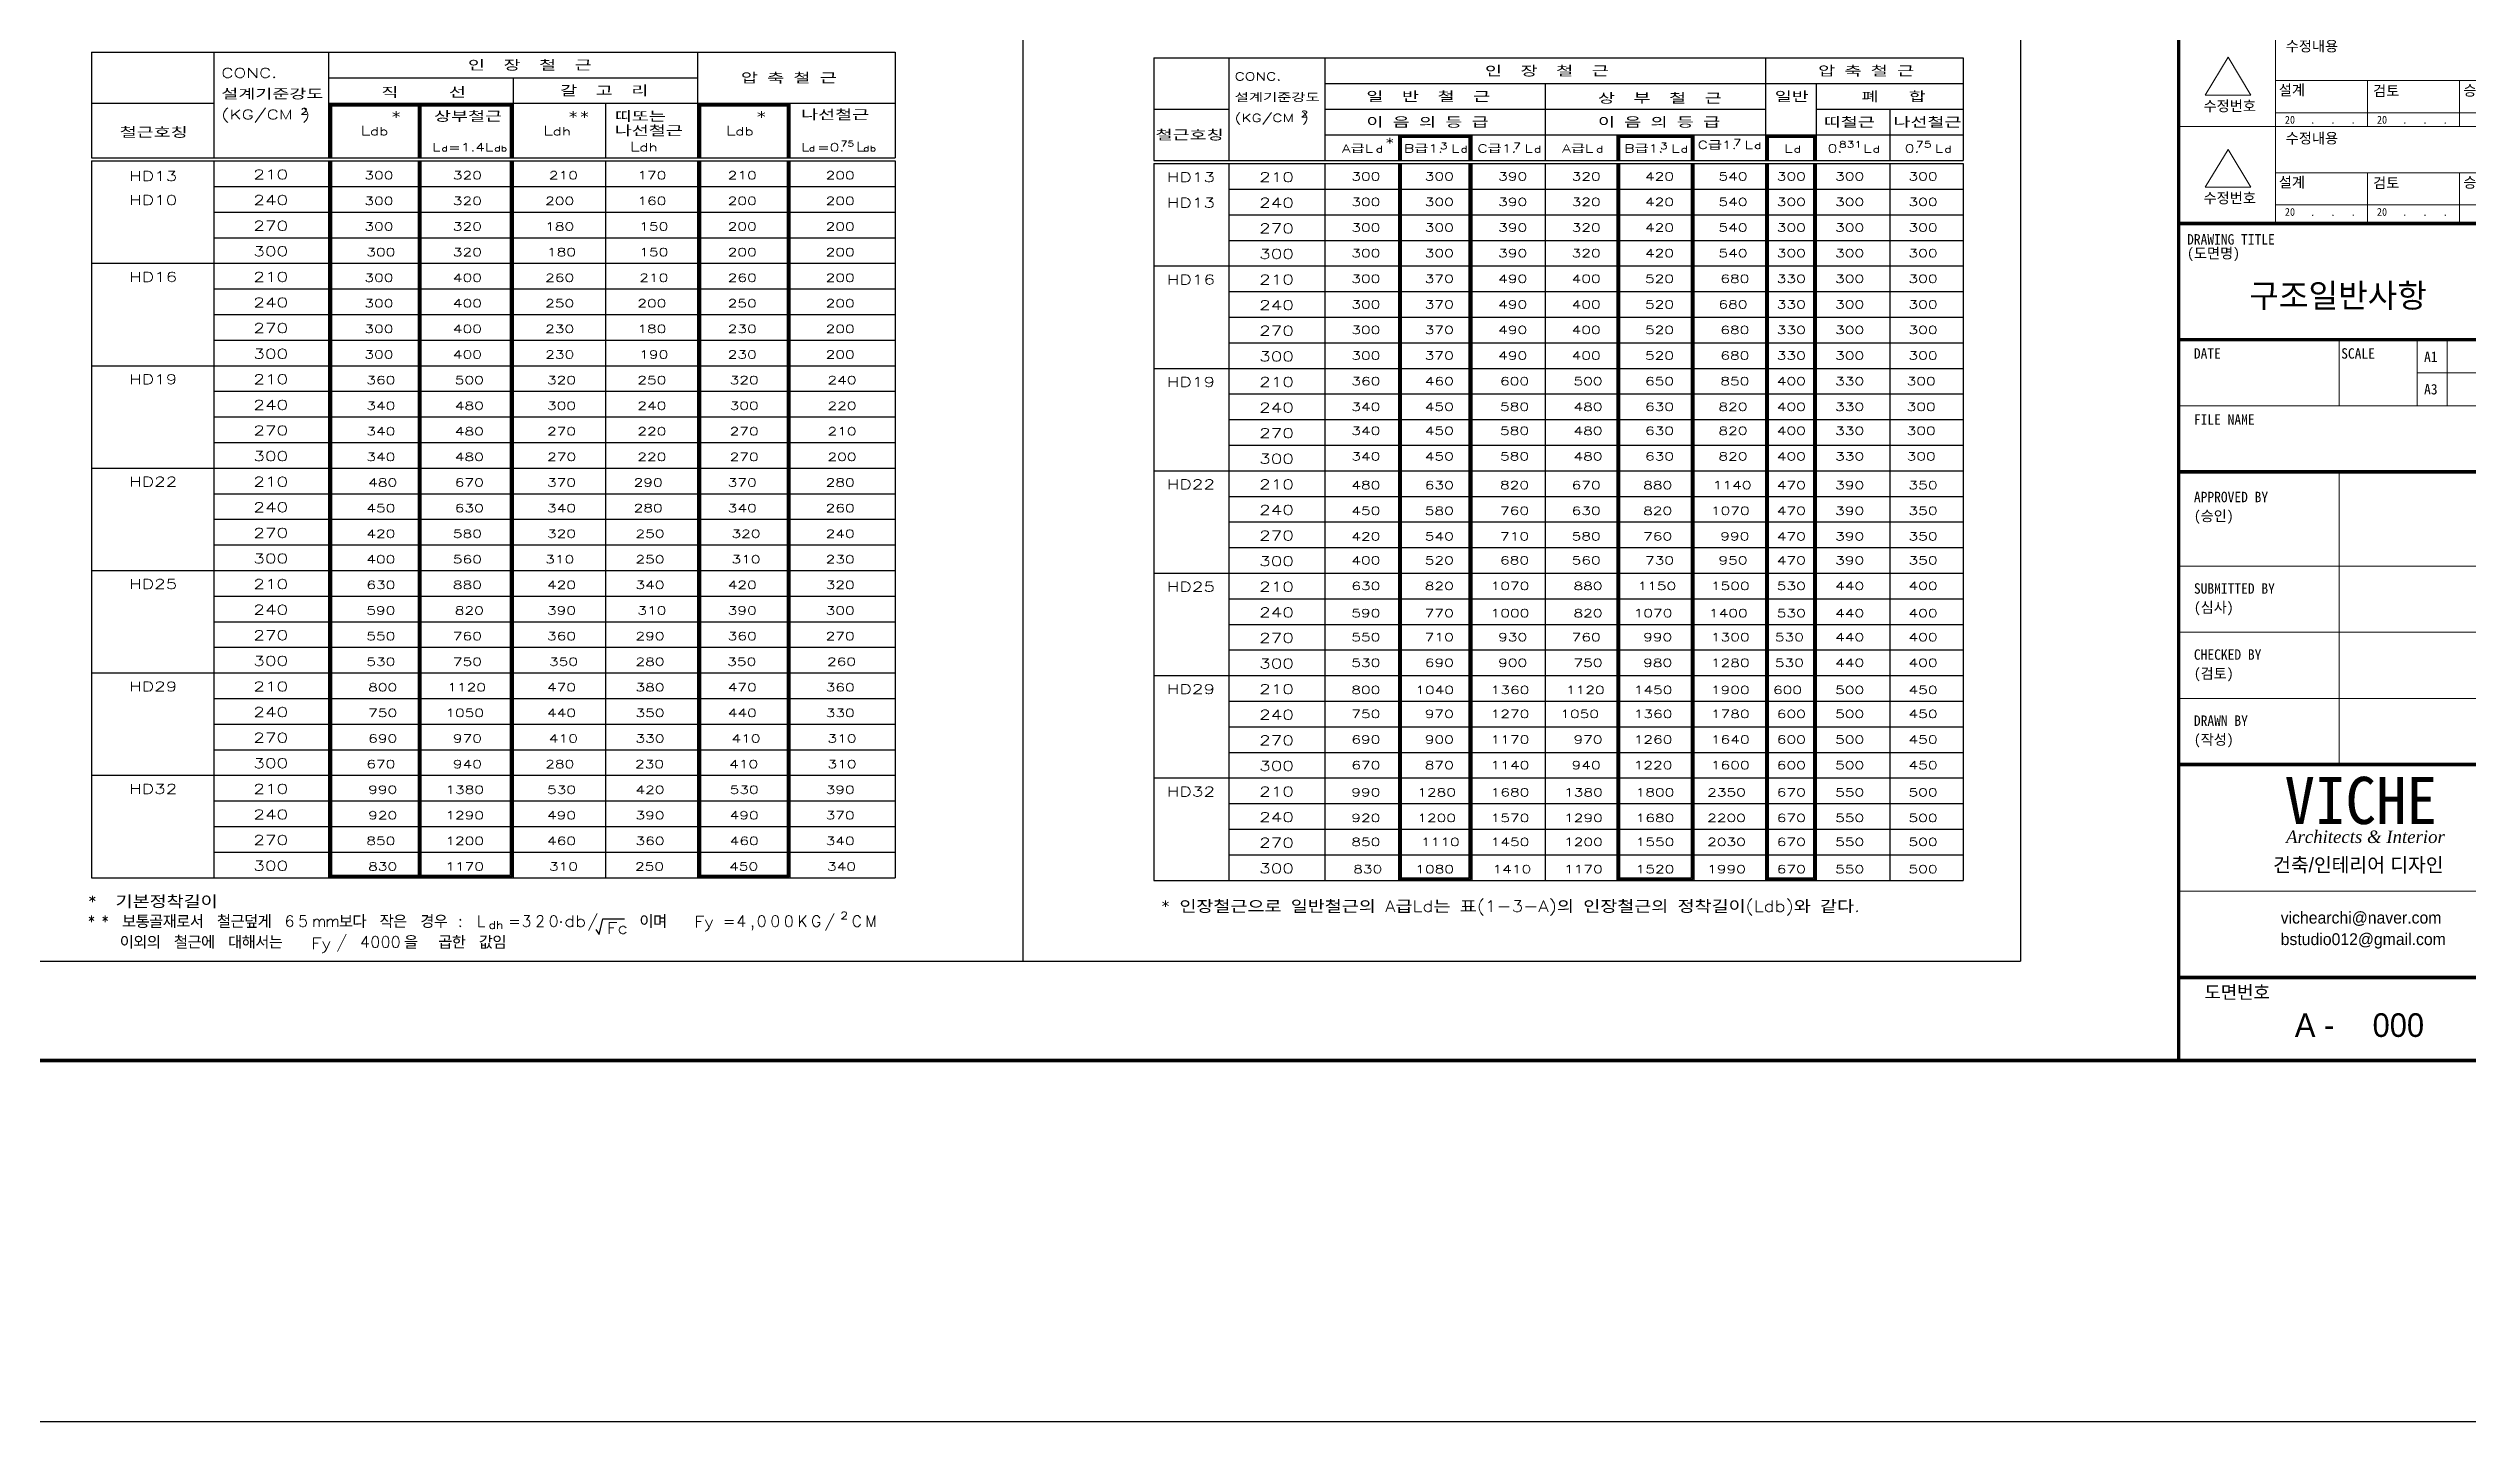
# Model space of a CAD drawing. Header units: millimetres. Extents: x 2237537 to 2823092, y 532110 to 734861.
# Drawn here: x 2481846 to 2533095, y 532110 to 561203 of the extents above; entities that cross this region are included whole.
import ezdxf
from ezdxf.enums import TextEntityAlignment as Align

# ---------------------------------------------------------------- set-up
doc = ezdxf.new("R2010")
doc.units = ezdxf.units.MM
doc.header["$LTSCALE"] = 300
doc.header["$MEASUREMENT"] = 0
doc.layers.get('0').update_dxf_attribs({"lineweight": 0})
for name, color, linetype in [('2', 2, 'Continuous'), ('3', 3, 'Continuous'), ('BOX-T1', 3, 'Continuous'), ('BOX-T2', 4, 'Continuous'), ('COL', 2, 'Continuous'), ('FORM', 4, 'Continuous'), ('T', 3, 'Continuous'), ('TEX', 3, 'Continuous'), ('WAL', 3, 'Continuous'), ('도면층4', 3, 'Continuous')]:
    doc.layers.add(name, color=color, linetype=linetype)
doc.layers.add('text', color=7, linetype='Continuous', lineweight=30)
doc.styles.add('box3', font='Expo M.ttf')
doc.styles.add('box4', font='GulimChe.ttf')
doc.styles.add('doul2', font='TIMESI.TTF')
doc.styles.add('HS', font='romans__.ttf', dxfattribs={"width": 1.1, "bigfont": 'ghs'})
doc.styles.add('STYLE1', font='DotumChe.ttf')
doc.styles.add('주열', font='Dotum.ttf')
doc.styles.add('타이틀', font='H2HDRM.TTF')

# ---------------------------------------------------------------- blocks, each defined once
blk = doc.blocks.new('FORM')
for p, q in [((156736, 34982), (156736, 34282)), ((157563, 34982), (157563, 34282)), ((157883, 34982), (157883, 34282)), ((157563, 34632), (159038, 34632)), ((155038, 34282), (159038, 34282)), ((156736, 33582), (156736, 30482)), ((155038, 32582), (159038, 32582)), ((155038, 31882), (159038, 31882)), ((155038, 31182), (159038, 31182))]:
    blk.add_line(p, q)
for points in [[(156063, 38214), (156063, 37239)], [(155561, 37973), (155320, 37571), (155801, 37571), (155561, 37973)], [(156063, 37726), (159038, 37726)], [(157039, 37726), (157039, 37239)], [(158014, 37726), (158014, 37239)], [(155038, 37239), (159038, 37239)], [(155038, 37239), (159038, 37239)], [(156063, 37385), (159038, 37385)], [(156063, 37239), (156063, 36213)], [(155561, 36998), (155320, 36596), (155801, 36596), (155561, 36998)], [(156063, 36751), (159038, 36751)], [(157039, 36751), (157039, 36213)], [(158014, 36751), (158014, 36213)], [(156063, 36410), (159038, 36410)], [(155038, 29140), (159038, 29140)]]:
    blk.add_lwpolyline(points)
at = {"layer": 'FORM', "flags": 128}
blk.add_lwpolyline([(162564, 26543), (159542, 26543), (159542, 23521), (162564, 23521), (162564, 58478), (159542, 58478), (159542, 55456), (162564, 55456), (162564, 58478), (115719, 58478), (115719, 55456), (118742, 55456), (118742, 58478), (115719, 58478), (115719, 23521), (118742, 23521), (118742, 26543), (115719, 26543), (115719, 23521), (162564, 23521)], dxfattribs=at)
at = {"layer": 'FORM', "const_width": 37.8}
blk.add_lwpolyline([(120245, 27347), (120245, 54452), (159038, 54452), (159038, 27347)], close=True, dxfattribs=at)
at = {"layer": 'FORM'}
for points, const_width in [([(155038, 36213), (159038, 36213)], 37.5), ([(155038, 34982), (159038, 34982)], 37.5), ([(155038, 33582), (159038, 33582)], 37.1), ([(155038, 30482), (159038, 30482)], 37.1), ([(155038, 28225), (159038, 28225)], 37.5)]:
    blk.add_lwpolyline(points, dxfattribs=dict(at, const_width=const_width))
at = {"layer": 'BOX-T2', "style": 'box4'}
for s, height, p in [('수정내용', 110.6, (156172, 38036)), ('설계', 110.6, (156098, 37571)), ('검토', 110.6, (157097, 37563)), ('승인', 110.6, (158054, 37567)), ('수정번호', 110.6, (155301, 37402)), ('20   .   .   .', 82.9, (156163, 37270)), ('수정내용', 110.6, (156172, 37061)), ('20   .   .   .', 82.9, (157138, 37270)), ('설계', 110.6, (156098, 36595)), ('검토', 110.6, (157097, 36587)), ('승인', 110.6, (158054, 36592)), ('수정번호', 110.6, (155301, 36427)), ('20   .   .   .', 82.9, (156163, 36294)), ('20   .   .   .', 82.9, (157138, 36294)), ('DRAWING TITLE', 110.59, (155127, 35989)), ('(도면명)', 110.6, (155127, 35843)), ('DATE', 110.6, (155199, 34781)), ('SCALE', 110.6, (156759, 34781)), ('A1', 110.6, (157637, 34746)), ('A3', 110.6, (157637, 34402)), ('FILE NAME', 110.6, (155199, 34081)), ('APPROVED BY', 110.59, (155199, 33260)), ('(승인)', 110.6, (155199, 33060)), ('SUBMITTED BY', 110.59, (155199, 32291)), ('(심사)', 110.6, (155199, 32091)), ('CHECKED BY', 110.6, (155199, 31591)), ('(검토)', 110.6, (155199, 31391)), ('DRAWN BY', 110.6, (155199, 30891)), ('(작성)', 110.6, (155199, 30691)), ('도면번호', 138.3, (155310, 28000))]:
    blk.add_text(s, height=height, dxfattribs=at).set_placement(p)

msp = doc.modelspace()

# ---------------------------------------------------------------- linework, layer by layer
at = {"layer": '2'}
for p, q in [((2485350.2, 558276.2), (2499785.7, 558276.2)), ((2506855.5, 558219.7), (2522407.5, 558219.7)), ((2485350.2, 557733.9), (2499785.7, 557733.9)), ((2506855.5, 557677.4), (2522407.5, 557677.4)), ((2485350.2, 557191.6), (2499785.7, 557191.6)), ((2506855.5, 557135.1), (2522407.5, 557135.1)), ((2485350.2, 556106.9), (2499785.7, 556106.9)), ((2506855.5, 556050.4), (2522407.5, 556050.4)), ((2485350.2, 555564.6), (2499785.7, 555564.6)), ((2506855.5, 555508.1), (2522407.5, 555508.1)), ((2485350.2, 555022.3), (2499785.7, 555022.3)), ((2506855.5, 554965.8), (2522407.5, 554965.8)), ((2485350.2, 553937.6), (2499785.7, 553937.6)), ((2506855.5, 553881.1), (2522407.5, 553881.1)), ((2485350.2, 553395.3), (2499785.7, 553395.3)), ((2506855.5, 553338.8), (2522407.5, 553338.8)), ((2485350.2, 552853), (2499785.7, 552853)), ((2506855.5, 552796.5), (2522407.5, 552796.5)), ((2485350.2, 551768.3), (2499785.7, 551768.3)), ((2506855.5, 551711.8), (2522407.5, 551711.8)), ((2485350.2, 551226), (2499785.7, 551226)), ((2506855.5, 551169.5), (2522407.5, 551169.5)), ((2485350.2, 550683.7), (2499785.7, 550683.7)), ((2506855.5, 550627.2), (2522407.5, 550627.2)), ((2485350.2, 549599), (2499785.7, 549599)), ((2506855.5, 549542.5), (2522407.5, 549542.5)), ((2485350.2, 549056.7), (2499785.7, 549056.7)), ((2506855.5, 549000.2), (2522407.5, 549000.2)), ((2485350.2, 548514.4), (2499785.7, 548514.4)), ((2506855.5, 548457.9), (2522407.5, 548457.9)), ((2485350.2, 547429.7), (2499785.7, 547429.7)), ((2506855.5, 547373.2), (2522407.5, 547373.2)), ((2485350.2, 546887.4), (2499785.7, 546887.4)), ((2506855.5, 546830.9), (2522407.5, 546830.9)), ((2485350.2, 546345.1), (2499785.7, 546345.1)), ((2506855.5, 546288.6), (2522407.5, 546288.6)), ((2485350.2, 545260.4), (2499785.7, 545260.4)), ((2506855.5, 545203.9), (2522407.5, 545203.9)), ((2485350.2, 544718.1), (2499785.7, 544718.1)), ((2506855.5, 544661.6), (2522407.5, 544661.6)), ((2485350.2, 544175.8), (2499785.7, 544175.8)), ((2506855.5, 544119.3), (2522407.5, 544119.3))]:
    msp.add_line(p, q, dxfattribs=at)
at = {"layer": '3', "color": 7}
for p in [(2523620.1, 588829.2), (2460730.4, 541865.2)]:
    msp.add_line(p, (2523620.1, 541865.2), dxfattribs=at)
at = {"layer": '3'}
msp.add_line((2502497.2, 541865.2), (2502497.2, 587430), dxfattribs=at)
at = {"layer": 'FORM', "const_width": 75}
msp.add_lwpolyline([(2526973.7, 539761.7), (2526973.7, 593972.1)], dxfattribs=at)
at = {"layer": 'T'}
msp.add_line((2520852.3, 559914.5), (2520852.3, 558829.9), dxfattribs=at)
at = {"layer": 'text', "color": 3}
for p, q in [((2493510.7, 542431.3), (2493591.8, 542763)), ((2493591.8, 542763), (2494052.7, 542763)), ((2493440.7, 542534.5), (2493510.7, 542431.3))]:
    msp.add_line(p, q, dxfattribs=at)
msp.add_circle((2492705.1, 542693.7), 9.64, dxfattribs=at)
at = {"layer": 'WAL'}
for p, q in [((2482758.2, 561123.5), (2482758.2, 558886.4)), ((2482758.2, 561123.5), (2499785.7, 561123.5)), ((2485350.2, 561123.5), (2485350.2, 558886.4)), ((2487782.7, 561123.5), (2487782.7, 558886.4)), ((2495598.6, 561123.5), (2495598.6, 558886.4)), ((2499785.7, 561123.5), (2499785.7, 558886.4)), ((2505260.4, 560999.2), (2522407.5, 560999.2)), ((2505260.4, 560999.2), (2505260.4, 558829.9)), ((2506855.5, 560999.2), (2506855.5, 558829.9)), ((2508889.2, 560999.2), (2508889.2, 558829.9)), ((2518220.4, 560999.2), (2518220.4, 558829.9)), ((2522407.5, 560999.2), (2522407.5, 558829.9)), ((2487782.7, 560581.1), (2495598.6, 560581.1)), ((2491690.7, 560581.1), (2491690.7, 558886.4)), ((2508889.2, 560456.8), (2522407.5, 560456.8)), ((2513554.8, 560456.8), (2513554.8, 558829.9)), ((2519297.1, 560456.8), (2519297.1, 558829.9)), ((2482758.2, 560038.8), (2485350.2, 560038.8)), ((2487782.7, 560038.8), (2499785.7, 560038.8)), ((2487802.7, 560021.9), (2487802.7, 558886.4)), ((2487802.7, 560021.9), (2489716.7, 560021.9)), ((2487822.6, 560004.9), (2487822.6, 558886.4)), ((2487822.6, 560004.9), (2489696.8, 560004.9)), ((2487842.5, 559988), (2487842.5, 558886.4)), ((2487842.5, 559988), (2489676.9, 559988)), ((2489676.9, 559988), (2489676.9, 558886.4)), ((2489696.8, 560004.9), (2489696.8, 558886.4)), ((2489699.7, 560021.9), (2491670.7, 560021.9)), ((2489716.7, 560004.9), (2491650.8, 560004.9)), ((2489716.7, 560004.9), (2489716.7, 558886.4)), ((2489736.7, 559988), (2491630.8, 559988)), ((2489736.7, 559988), (2489736.7, 558886.4)), ((2491630.8, 559988), (2491630.8, 558886.4)), ((2491650.8, 560004.9), (2491650.8, 558886.4)), ((2491670.7, 560021.9), (2491670.7, 558886.4)), ((2493644.6, 560038.8), (2493644.6, 558886.4)), ((2495618.5, 560021.9), (2495618.5, 558886.4)), ((2495618.5, 560021.9), (2497532.6, 560021.9)), ((2495638.5, 560004.9), (2495638.5, 558886.4)), ((2495638.5, 560004.9), (2497512.7, 560004.9)), ((2495658.4, 559988), (2495658.4, 558886.4)), ((2495658.4, 559988), (2497492.7, 559988)), ((2497492.7, 559988), (2497492.7, 558886.4)), ((2497512.7, 560004.9), (2497512.7, 558886.4)), ((2497532.6, 560021.9), (2497532.6, 558886.4)), ((2497552.6, 560038.8), (2497552.6, 558886.4)), ((2505260.4, 559914.5), (2506855.5, 559914.5)), ((2508889.2, 559914.5), (2518220.4, 559914.5)), ((2519297.1, 559914.5), (2522407.5, 559914.5)), ((2508889.2, 559372.2), (2522407.5, 559372.2)), ((2510444.4, 559372.2), (2510444.4, 558829.9)), ((2510464.3, 559355.2), (2511979.7, 559355.2)), ((2510464.3, 559355.2), (2510464.3, 558829.9)), ((2510484.3, 559338.3), (2511959.7, 559338.3)), ((2510484.3, 559338.3), (2510484.3, 558829.9)), ((2510504.2, 559321.3), (2511939.8, 559321.3)), ((2510504.2, 559321.3), (2510504.2, 558829.9)), ((2511939.8, 559321.3), (2511939.8, 558829.9)), ((2511959.7, 559338.3), (2511959.7, 558829.9)), ((2511979.7, 559355.2), (2511979.7, 558829.9)), ((2511999.6, 559372.2), (2511999.6, 558829.9)), ((2515070.1, 559372.2), (2515070.1, 558829.9)), ((2515090.1, 559355.2), (2516685.1, 559355.2)), ((2515090.1, 559355.2), (2515090.1, 558829.9)), ((2515110, 559338.3), (2516665.2, 559338.3)), ((2515110, 559338.3), (2515110, 558829.9)), ((2515129.9, 559321.3), (2516645.3, 559321.3)), ((2515129.9, 559321.3), (2515129.9, 558829.9)), ((2516645.3, 559321.3), (2516645.3, 558829.9)), ((2516665.2, 559338.3), (2516665.2, 558829.9)), ((2516685.1, 559355.2), (2516685.1, 558829.9)), ((2516705.1, 559372.2), (2516705.1, 558829.9)), ((2518240.3, 559355.2), (2519277.1, 559355.2)), ((2518240.3, 559355.2), (2518240.3, 558829.9)), ((2518260.3, 559338.3), (2519257.2, 559338.3)), ((2518260.3, 559338.3), (2518260.3, 558829.9)), ((2518280.2, 559321.3), (2519237.3, 559321.3)), ((2518280.2, 559321.3), (2518280.2, 558829.9)), ((2519237.3, 559321.3), (2519237.3, 558829.9)), ((2519257.2, 559338.3), (2519257.2, 558829.9)), ((2519277.1, 559355.2), (2519277.1, 558829.9)), ((2482758.2, 558886.4), (2499785.7, 558886.4)), ((2482758.2, 558818.6), (2499785.7, 558818.6)), ((2482758.2, 558818.6), (2482758.2, 543633.4)), ((2485350.2, 558818.6), (2485350.2, 543633.4)), ((2487782.7, 558818.6), (2487782.7, 543633.4)), ((2487802.7, 558818.6), (2487802.7, 543650.4)), ((2487822.6, 558818.6), (2487822.6, 543667.3)), ((2487842.5, 558818.6), (2487842.5, 543684.3)), ((2489676.9, 558818.6), (2489676.9, 543684.3)), ((2489696.8, 558818.6), (2489696.8, 543667.3)), ((2489716.7, 558818.6), (2489716.7, 543667.3)), ((2489736.7, 558818.6), (2489736.7, 543684.3)), ((2491630.8, 558818.6), (2491630.8, 543684.3)), ((2491650.8, 558818.6), (2491650.8, 543667.3)), ((2491670.7, 558818.6), (2491670.7, 543650.4)), ((2491690.7, 558818.6), (2491690.7, 543633.4)), ((2493644.6, 558818.6), (2493644.6, 543633.4)), ((2495598.6, 558818.6), (2495598.6, 543633.4)), ((2495618.5, 558818.6), (2495618.5, 543650.4)), ((2495638.5, 558818.6), (2495638.5, 543667.3)), ((2495658.4, 558818.6), (2495658.4, 543684.3)), ((2497492.7, 558818.6), (2497492.7, 543684.3)), ((2497512.7, 558818.6), (2497512.7, 543667.3)), ((2497532.6, 558818.6), (2497532.6, 543650.4)), ((2497552.6, 558818.6), (2497552.6, 543633.4)), ((2499785.7, 558818.6), (2499785.7, 543633.4)), ((2505260.4, 558829.9), (2522407.5, 558829.9)), ((2505260.4, 558762.1), (2505260.4, 543576.9)), ((2505260.4, 558762.1), (2522407.5, 558762.1)), ((2506855.5, 558762.1), (2506855.5, 543576.9)), ((2508889.2, 558762.1), (2508889.2, 543576.9)), ((2510444.4, 558762.1), (2510444.4, 543576.9)), ((2510444.4, 558762.1), (2510444.4, 552254.2)), ((2510464.3, 558762.1), (2510464.3, 543576.9)), ((2510484.3, 558762.1), (2510484.3, 543576.9)), ((2510504.2, 558762.1), (2510504.2, 543576.9)), ((2511939.8, 558762.1), (2511939.8, 543627.8)), ((2511959.7, 558762.1), (2511959.7, 543610.8)), ((2511979.7, 558762.1), (2511979.7, 543593.9)), ((2511999.6, 558762.1), (2511999.6, 543576.9)), ((2511999.6, 558762.1), (2511999.6, 552254.2)), ((2513554.8, 558762.1), (2513554.8, 543576.9)), ((2515070.1, 558762.1), (2515070.1, 543576.9)), ((2515090.1, 558762.1), (2515090.1, 543593.9)), ((2515110, 558762.1), (2515110, 543610.8)), ((2515129.9, 558762.1), (2515129.9, 543627.8)), ((2516645.3, 558762.1), (2516645.3, 543627.8)), ((2516665.2, 558762.1), (2516665.2, 543610.8)), ((2516685.1, 558762.1), (2516685.1, 543593.9)), ((2516705.1, 558762.1), (2516705.1, 543576.9)), ((2518220.4, 558762.1), (2518220.4, 543576.9)), ((2518220.4, 558762.1), (2518220.4, 552254.2)), ((2518240.3, 558762.1), (2518240.3, 543593.9)), ((2518260.3, 558762.1), (2518260.3, 543610.8)), ((2518280.2, 558762.1), (2518280.2, 543627.8)), ((2519237.3, 558762.1), (2519237.3, 543627.8)), ((2519257.2, 558762.1), (2519257.2, 543610.8)), ((2519277.1, 558762.1), (2519277.1, 543593.9)), ((2519297.1, 558762.1), (2519297.1, 543576.9)), ((2519297.1, 558762.1), (2519297.1, 552254.2)), ((2520852.3, 558762.1), (2520852.3, 543576.9)), ((2522407.5, 558762.1), (2522407.5, 543576.9)), ((2482758.2, 556649.3), (2499785.7, 556649.3)), ((2505260.4, 556592.8), (2522407.5, 556592.8)), ((2505260.4, 556592.8), (2522407.5, 556592.8)), ((2482758.2, 554480), (2499785.7, 554480)), ((2505260.4, 554423.5), (2522407.5, 554423.5)), ((2482758.2, 552310.7), (2499785.7, 552310.7)), ((2505260.4, 552254.2), (2522407.5, 552254.2)), ((2482758.2, 550141.3), (2499785.7, 550141.3)), ((2505260.4, 550084.8), (2522407.5, 550084.8)), ((2482758.2, 547972), (2499785.7, 547972)), ((2505260.4, 547915.5), (2522407.5, 547915.5)), ((2482758.2, 545802.7), (2499785.7, 545802.7)), ((2505260.4, 545746.2), (2522407.5, 545746.2)), ((2482758.2, 543633.4), (2499785.7, 543633.4)), ((2487802.7, 543650.4), (2489716.7, 543650.4)), ((2487822.6, 543667.3), (2489696.8, 543667.3)), ((2487842.5, 543684.3), (2489676.9, 543684.3)), ((2489716.7, 543667.3), (2491650.8, 543667.3)), ((2489716.7, 543650.4), (2491670.7, 543650.4)), ((2489736.7, 543684.3), (2491630.8, 543684.3)), ((2495618.5, 543650.4), (2497532.6, 543650.4)), ((2495638.5, 543667.3), (2497512.7, 543667.3)), ((2495658.4, 543684.3), (2497492.7, 543684.3)), ((2505260.4, 543576.9), (2522407.5, 543576.9)), ((2510464.3, 543593.9), (2511979.7, 543593.9)), ((2510484.3, 543610.8), (2511959.7, 543610.8)), ((2510504.2, 543627.8), (2511939.8, 543627.8)), ((2515090.1, 543593.9), (2516685.1, 543593.9)), ((2515110, 543610.8), (2516665.2, 543610.8)), ((2515129.9, 543627.8), (2516645.3, 543627.8)), ((2518240.3, 543593.9), (2519277.1, 543593.9)), ((2518260.3, 543610.8), (2519257.2, 543610.8)), ((2518280.2, 543627.8), (2519237.3, 543627.8))]:
    msp.add_line(p, q, dxfattribs=at)

# ---------------------------------------------------------------- block references
at = {"xscale": 2, "yscale": 2, "zscale": 2}
msp.add_blockref('FORM', (2216898, 485067.7), dxfattribs=at)

# ---------------------------------------------------------------- texts
at = {"color": 6, "style": 'STYLE1'}
msp.add_text('VICHE', height=1000, dxfattribs=at).set_placement((2529215, 544769.8))
at = {"layer": 'BOX-T1', "style": 'box3'}
msp.add_text('건축/인테리어 디자인', height=300, dxfattribs=at).set_placement((2528974, 543754.1))
for s, p in [('vichearchi@naver.com', (2529134.6, 542586.5)), ('bstudio012@gmail.com', (2529134.6, 542130.5))]:
    msp.add_text(s, height=250, dxfattribs=at).set_placement(p, align=Align.BOTTOM_LEFT)
at = {"layer": 'COL', "style": '타이틀'}
msp.add_text('구조일반사항', height=500, dxfattribs=at).set_placement((2528468.2, 555714.9))
at = {"layer": 'T', "style": 'HS', "width": 1.411765}
for s, height, p in [('CONC.', 203.37, (2485509.7, 560581.1)), ('인  장  철  근', 203.37, (2490733.6, 560750.6)), ('압 축 철 근', 203.37, (2496515.8, 560479.4)), ('CONC.', 169.48, (2506975.1, 560524.6)), ('인  장  철  근', 203.37, (2512278.7, 560626.3)), ('압 축 철 근', 203.37, (2519337, 560626.3)), ('설계기준강도', 203.37, (2485509.7, 560140.5)), ('직     선', 203.37, (2488899.3, 560174.4)), ('갈  고  리', 203.37, (2492687.6, 560208.3)), ('설계기준강도', 169.48, (2506975.1, 560084)), ('일  반  철  근', 203.37, (2509766.5, 560084)), ('상  부  철  근', 203.37, (2514671.4, 560050.1)), (' 일반', 203.37, (2518220.4, 560084)), ('폐   합', 203.37, (2520254.1, 560084)), ('(KG/CM )', 203.37, (2485509.7, 559699.8)), ('2', 135.6, (2487184.6, 559801.5)), ('*', 237.3, (2489098.7, 559632.1)), ('상부철근', 203.37, (2490015.8, 559666)), ('*', 237.3, (2492847.1, 559632.1)), ('*', 237.3, (2493086.3, 559632.1)), ('띠또는', 203.37, (2493844, 559666)), ('*', 237.3, (2496834.8, 559632.1)), ('나선철근', 203.37, (2497791.8, 559699.8)), ('(KG/CM )', 169.48, (2506975.1, 559643.3)), ('2', 135.6, (2508370.8, 559745)), ('이 음 의 등 급', 203.37, (2509766.5, 559541.7)), ('이 음 의 등 급', 203.37, (2514671.4, 559541.7)), ('띠철근', 203.37, (2519456.6, 559541.7)), ('나선철근', 203.37, (2520932, 559541.7)), ('철근호칭', 203.37, (2483356.4, 559327)), ('L', 203.4, (2488460.6, 559360.9)), ('db', 169.48, (2488660, 559360.9)), ('L =1.4L', 169.48, (2489975.9, 559021.9)), ('d', 118.6, (2490175.3, 559021.9)), ('db', 118.63, (2491291.9, 559021.9)), ('L', 203.4, (2492328.7, 559360.9)), ('dh', 169.48, (2492528.1, 559360.9)), ('나선철근', 203.37, (2493844, 559360.9)), ('L', 203.4, (2494163, 559021.9)), ('dh', 169.48, (2494362.4, 559021.9)), ('L', 203.4, (2496196.7, 559360.9)), ('db', 169.48, (2496396.1, 559360.9)), ('L =0.', 169.48, (2497791.8, 559021.9)), ('d', 118.6, (2497951.3, 559021.9)), ('75', 118.63, (2498629.2, 559123.6)), ('L', 203.4, (2498948.3, 559021.9)), ('db', 118.63, (2499107.8, 559021.9)), ('철근호칭', 203.37, (2505300.3, 559270.5)), ('A급L', 169.48, (2509248.1, 558999.3)), ('d', 135.6, (2509965.9, 558999.3)), ('*', 203.4, (2510165.3, 559101)), ('B급1.', 169.48, (2510564, 558999.3)), ('3', 135.6, (2511321.7, 559067.1)), ('L', 169.5, (2511560.9, 558999.3)), ('d', 135.6, (2511760.3, 558999.3)), ('C급1.', 169.48, (2512119.2, 558999.3)), ('7', 135.6, (2512876.9, 559067.1)), ('L', 169.5, (2513116.1, 558999.3)), ('d', 135.6, (2513315.5, 558999.3)), ('A급L', 169.48, (2513913.7, 558999.3)), ('d', 135.6, (2514631.5, 558999.3)), ('B급1.', 169.48, (2515229.6, 558999.3)), ('3', 135.6, (2515987.3, 559067.1)), ('L', 169.5, (2516226.6, 558999.3)), ('d', 135.6, (2516425.9, 558999.3)), ('C급1.', 169.48, (2516784, 559073.2)), ('7', 135.6, (2517541.7, 559141)), ('L', 169.5, (2517780.9, 559073.2)), ('d', 135.6, (2517980.3, 559073.2)), ('L', 169.5, (2518619.2, 558999.3)), ('d', 135.6, (2518818.6, 558999.3)), ('0.', 169.48, (2519536.3, 558999.3)), ('831', 135.58, (2519775.6, 559101)), ('L', 169.5, (2520294, 558999.3)), ('d', 135.6, (2520493.4, 558999.3)), ('0.', 169.48, (2521171.3, 558999.3)), ('75', 135.58, (2521410.6, 559101)), ('L', 169.5, (2521809.3, 558999.3)), ('d', 135.6, (2522008.7, 558999.3)), ('210', 203.37, (2486187.6, 558428.8)), ('HD13', 203.37, (2483555.8, 558394.9)), ('HD13', 203.37, (2505539.5, 558372.3)), ('210', 203.37, (2507493.5, 558372.3)), ('HD10', 203.37, (2483555.8, 557886.4)), ('240', 203.37, (2486187.6, 557886.4)), ('HD13', 203.37, (2505539.5, 557829.9)), ('240', 203.37, (2507493.5, 557829.9)), ('270', 203.37, (2486187.6, 557344.1)), ('270', 203.37, (2507493.5, 557287.6)), ('300', 203.37, (2486187.6, 556801.8)), ('300', 203.37, (2507493.5, 556745.3)), ('HD16', 203.37, (2483555.8, 556259.5)), ('210', 203.37, (2486187.6, 556259.5)), ('HD16', 203.37, (2505539.5, 556203)), ('210', 203.37, (2507493.5, 556203)), ('240', 203.37, (2486187.6, 555717.1)), ('240', 203.37, (2507493.5, 555660.6)), ('270', 203.37, (2486187.6, 555174.8)), ('270', 203.37, (2507493.5, 555118.3)), ('300', 203.37, (2486187.6, 554632.5)), ('300', 203.37, (2507493.5, 554576)), ('HD19', 203.37, (2483555.8, 554090.2)), ('210', 203.37, (2486187.6, 554090.2)), ('HD19', 203.37, (2505539.5, 554033.7)), ('210', 203.37, (2507493.5, 554033.7)), ('240', 203.37, (2486187.6, 553547.8)), ('240', 203.37, (2507493.5, 553491.3)), ('270', 203.37, (2486187.6, 553005.5)), ('270', 203.37, (2507493.5, 552949)), ('300', 203.37, (2486187.6, 552463.2)), ('300', 203.37, (2507493.5, 552406.7)), ('HD22', 203.37, (2483555.8, 551920.9)), ('210', 203.37, (2486187.6, 551920.9)), ('HD22', 203.37, (2505539.5, 551864.4)), ('210', 203.37, (2507493.5, 551864.4)), ('240', 203.37, (2486187.6, 551378.5)), ('240', 203.37, (2507493.5, 551322)), ('270', 203.37, (2486187.6, 550836.2)), ('270', 203.37, (2507493.5, 550779.7)), ('300', 203.37, (2486187.6, 550293.9)), ('300', 203.37, (2507493.5, 550237.4)), ('HD25', 203.37, (2483555.8, 549751.5)), ('210', 203.37, (2486187.6, 549751.5)), ('HD25', 203.37, (2505539.5, 549695)), ('210', 203.37, (2507493.5, 549695)), ('240', 203.37, (2486187.6, 549209.2)), ('240', 203.37, (2507493.5, 549152.7)), ('270', 203.37, (2486187.6, 548666.9)), ('270', 203.37, (2507493.5, 548610.4)), ('300', 203.37, (2486187.6, 548124.6)), ('300', 203.37, (2507493.5, 548068.1)), ('HD29', 203.37, (2483555.8, 547582.2)), ('210', 203.37, (2486187.6, 547582.2)), ('HD29', 203.37, (2505539.5, 547525.7)), ('210', 203.37, (2507493.5, 547525.7)), ('240', 203.37, (2486187.6, 547039.9)), ('240', 203.37, (2507493.5, 546983.4)), ('270', 203.37, (2486187.6, 546497.6)), ('270', 203.37, (2507493.5, 546441.1)), ('300', 203.37, (2486187.6, 545955.3)), ('300', 203.37, (2507493.5, 545898.8)), ('HD32', 203.37, (2483555.8, 545412.9)), ('210', 203.37, (2486187.6, 545412.9)), ('HD32', 203.37, (2505539.5, 545356.4)), ('210', 203.37, (2507493.5, 545356.4)), ('240', 203.37, (2486187.6, 544870.6)), ('240', 203.37, (2507493.5, 544814.1)), ('270', 203.37, (2486187.6, 544328.3)), ('270', 203.37, (2507493.5, 544271.8)), ('300', 203.37, (2486187.6, 543786)), ('300', 203.37, (2507493.5, 543729.5))]:
    msp.add_text(s, height=height, dxfattribs=at).set_placement(p)
at = {"layer": 'T', "color": 3, "style": 'HS', "width": 1.411765}
for s, p in [('300', (2488540.4, 558428.8)), ('320', (2490414.6, 558428.8)), ('210', (2492448.3, 558428.8)), ('170', (2494322.5, 558428.8)), ('210', (2496236.6, 558428.8)), ('200', (2498310.2, 558428.8)), ('300', (2509447.5, 558406.2)), ('300', (2511002.7, 558406.2)), ('390', (2512557.9, 558406.2)), ('320', (2514113.1, 558406.2)), ('420', (2515668.3, 558406.2)), ('540', (2517223.5, 558406.2)), ('300', (2518459.7, 558406.2)), ('300', (2519695.8, 558406.2)), ('300', (2521251, 558406.2)), ('300', (2488540.4, 557886.4)), ('320', (2490414.6, 557886.4)), ('200', (2492368.6, 557886.4)), ('160', (2494322.5, 557886.4)), ('200', (2496236.6, 557886.4)), ('200', (2498310.2, 557886.4)), ('300', (2509447.5, 557863.8)), ('300', (2511002.7, 557863.8)), ('390', (2512557.9, 557863.8)), ('320', (2514113.1, 557863.8)), ('420', (2515668.3, 557863.8)), ('540', (2517223.5, 557863.8)), ('300', (2518459.7, 557863.8)), ('300', (2519695.8, 557863.8)), ('300', (2521251, 557863.8)), ('300', (2488540.4, 557344.1)), ('320', (2490414.6, 557344.1)), ('180', (2492368.6, 557344.1)), ('150', (2494362.4, 557344.1)), ('200', (2496236.6, 557344.1)), ('200', (2498310.2, 557344.1)), ('300', (2509447.5, 557321.5)), ('300', (2511002.7, 557321.5)), ('390', (2512557.9, 557321.5)), ('320', (2514113.1, 557321.5)), ('420', (2515668.3, 557321.5)), ('540', (2517223.5, 557321.5)), ('300', (2518459.7, 557321.5)), ('300', (2519695.8, 557321.5)), ('300', (2521251, 557321.5)), ('300', (2488580.3, 556801.8)), ('320', (2490414.6, 556801.8)), ('180', (2492408.4, 556801.8)), ('150', (2494362.4, 556801.8)), ('200', (2496236.6, 556801.8)), ('200', (2498310.2, 556801.8)), ('300', (2509447.5, 556779.2)), ('300', (2511002.7, 556779.2)), ('390', (2512557.9, 556779.2)), ('320', (2514113.1, 556779.2)), ('420', (2515668.3, 556779.2)), ('540', (2517223.5, 556779.2)), ('300', (2518459.7, 556779.2)), ('300', (2519695.8, 556779.2)), ('300', (2521251, 556779.2)), ('300', (2488540.4, 556259.5)), ('400', (2490414.6, 556259.5)), ('260', (2492368.6, 556259.5)), ('210', (2494362.4, 556259.5)), ('260', (2496236.6, 556259.5)), ('200', (2498310.2, 556259.5)), ('300', (2509447.5, 556236.9)), ('370', (2511002.7, 556236.9)), ('490', (2512557.9, 556236.9)), ('400', (2514113.1, 556236.9)), ('520', (2515668.3, 556236.9)), ('680', (2517263.4, 556236.9)), ('330', (2518459.7, 556236.9)), ('300', (2519695.8, 556236.9)), ('300', (2521251, 556236.9)), ('300', (2488540.4, 555717.1)), ('400', (2490414.6, 555717.1)), ('250', (2492368.6, 555717.1)), ('200', (2494322.5, 555717.1)), ('250', (2496236.6, 555717.1)), ('200', (2498310.2, 555717.1)), ('300', (2509447.5, 555694.5)), ('370', (2511002.7, 555694.5)), ('490', (2512557.9, 555694.5)), ('400', (2514113.1, 555694.5)), ('520', (2515668.3, 555694.5)), ('680', (2517223.5, 555694.5)), ('330', (2518459.7, 555694.5)), ('300', (2519695.8, 555694.5)), ('300', (2521251, 555694.5)), ('300', (2488540.4, 555174.8)), ('400', (2490414.6, 555174.8)), ('230', (2492368.6, 555174.8)), ('180', (2494322.5, 555174.8)), ('230', (2496236.6, 555174.8)), ('200', (2498310.2, 555174.8)), ('300', (2509447.5, 555152.2)), ('370', (2511002.7, 555152.2)), ('490', (2512557.9, 555152.2)), ('400', (2514113.1, 555152.2)), ('520', (2515668.3, 555152.2)), ('680', (2517263.4, 555152.2)), ('330', (2518459.7, 555152.2)), ('300', (2519695.8, 555152.2)), ('300', (2521251, 555152.2)), ('300', (2488540.4, 554632.5)), ('400', (2490414.6, 554632.5)), ('230', (2492370.7, 554632.5)), ('190', (2494362.4, 554632.5)), ('230', (2496236.6, 554632.5)), ('200', (2498310.2, 554632.5)), ('300', (2509447.5, 554609.9)), ('370', (2511002.7, 554609.9)), ('490', (2512557.9, 554609.9)), ('400', (2514113.1, 554609.9)), ('520', (2515668.3, 554609.9)), ('680', (2517263.4, 554609.9)), ('330', (2518459.7, 554609.9)), ('300', (2519695.8, 554609.9)), ('300', (2521251, 554609.9)), ('360', (2488580.3, 554090.2)), ('500', (2490454.5, 554090.2)), ('320', (2492408.4, 554090.2)), ('250', (2494322.5, 554090.2)), ('320', (2496276.5, 554090.2)), ('240', (2498350.1, 554090.2)), ('360', (2509447.5, 554067.6)), ('460', (2511002.7, 554067.6)), ('600', (2512597.7, 554067.6)), ('500', (2514152.9, 554067.6)), ('650', (2515668.3, 554067.6)), ('850', (2517263.4, 554067.6)), ('400', (2518459.7, 554067.6)), ('330', (2519695.8, 554067.6)), ('300', (2521211.2, 554067.6)), ('340', (2488580.3, 553547.8)), ('480', (2490454.5, 553547.8)), ('300', (2492408.4, 553547.8)), ('240', (2494322.5, 553547.8)), ('300', (2496276.5, 553547.8)), ('220', (2498350.1, 553547.8)), ('340', (2509447.5, 553525.2)), ('450', (2511002.7, 553525.2)), ('580', (2512597.7, 553525.2)), ('480', (2514152.9, 553525.2)), ('630', (2515668.3, 553525.2)), ('820', (2517223.5, 553525.2)), ('400', (2518459.7, 553525.2)), ('330', (2519695.8, 553525.2)), ('300', (2521211.2, 553525.2)), ('340', (2488580.3, 553005.5)), ('480', (2490454.5, 553005.5)), ('270', (2492408.4, 553005.5)), ('220', (2494322.5, 553005.5)), ('270', (2496276.5, 553005.5)), ('210', (2498350.1, 553005.5)), ('340', (2509447.5, 553016.8)), ('450', (2511002.7, 553016.8)), ('580', (2512597.7, 553016.8)), ('480', (2514152.9, 553016.8)), ('630', (2515668.3, 553016.8)), ('820', (2517223.5, 553016.8)), ('400', (2518459.7, 553016.8)), ('330', (2519695.8, 553016.8)), ('300', (2521211.2, 553016.8)), ('340', (2488580.3, 552463.2)), ('480', (2490454.5, 552463.2)), ('270', (2492410.6, 552463.2)), ('220', (2494322.5, 552463.2)), ('270', (2496276.5, 552463.2)), ('200', (2498350.1, 552463.2)), ('340', (2509447.5, 552474.5)), ('450', (2511002.7, 552474.5)), ('580', (2512597.7, 552474.5)), ('480', (2514152.9, 552474.5)), ('630', (2515668.3, 552474.5)), ('820', (2517223.5, 552474.5)), ('400', (2518459.7, 552474.5)), ('330', (2519695.8, 552474.5)), ('300', (2521211.2, 552474.5)), ('480', (2488620.1, 551920.9)), ('670', (2490454.5, 551920.9)), ('370', (2492408.4, 551920.9)), ('290', (2494242.8, 551920.9)), ('370', (2496236.6, 551920.9)), ('280', (2498310.2, 551920.9)), ('480', (2509447.5, 551864.4)), ('630', (2511002.7, 551864.4)), ('820', (2512597.7, 551864.4)), ('670', (2514113.1, 551864.4)), ('880', (2515628.4, 551864.4)), ('1140', (2517103.8, 551864.4)), ('470', (2518459.7, 551864.4)), ('390', (2519695.8, 551864.4)), ('350', (2521251, 551864.4)), ('450', (2488580.3, 551378.5)), ('630', (2490454.5, 551378.5)), ('340', (2492408.4, 551378.5)), ('280', (2494242.8, 551378.5)), ('340', (2496236.6, 551378.5)), ('260', (2498310.2, 551378.5)), ('450', (2509447.5, 551322)), ('580', (2511002.7, 551322)), ('760', (2512597.7, 551322)), ('630', (2514113.1, 551322)), ('820', (2515628.4, 551322)), ('1070', (2517064, 551322)), ('470', (2518459.7, 551322)), ('390', (2519695.8, 551322)), ('350', (2521251, 551322)), ('420', (2488580.3, 550836.2)), ('580', (2490414.6, 550836.2)), ('320', (2492408.4, 550836.2)), ('250', (2494282.7, 550836.2)), ('320', (2496316.4, 550836.2)), ('240', (2498310.2, 550836.2)), ('420', (2509447.5, 550779.7)), ('540', (2511002.7, 550779.7)), ('710', (2512597.7, 550779.7)), ('580', (2514113.1, 550779.7)), ('760', (2515628.4, 550779.7)), ('990', (2517263.4, 550779.7)), ('470', (2518459.7, 550779.7)), ('390', (2519695.8, 550779.7)), ('350', (2521251, 550779.7)), ('400', (2488580.3, 550293.9)), ('560', (2490414.6, 550293.9)), ('310', (2492370.7, 550293.9)), ('250', (2494282.7, 550293.9)), ('310', (2496316.4, 550293.9)), ('230', (2498310.2, 550293.9)), ('400', (2509447.5, 550271.3)), ('520', (2511002.7, 550271.3)), ('680', (2512597.7, 550271.3)), ('560', (2514113.1, 550271.3)), ('730', (2515668.3, 550271.3)), ('950', (2517223.5, 550271.3)), ('470', (2518459.7, 550271.3)), ('390', (2519695.8, 550271.3)), ('350', (2521251, 550271.3)), ('630', (2488580.3, 549751.5)), ('880', (2490414.6, 549751.5)), ('420', (2492408.4, 549751.5)), ('340', (2494282.7, 549751.5)), ('420', (2496236.6, 549751.5)), ('320', (2498310.2, 549751.5)), ('630', (2509447.5, 549728.9)), ('820', (2511002.7, 549728.9)), ('1070', (2512398.4, 549728.9)), ('880', (2514152.9, 549728.9)), ('1150', (2515508.8, 549728.9)), ('1500', (2517064, 549728.9)), ('530', (2518459.7, 549728.9)), ('440', (2519695.8, 549728.9)), ('400', (2521251, 549728.9)), ('590', (2488580.3, 549209.2)), ('820', (2490454.5, 549209.2)), ('390', (2492408.4, 549209.2)), ('310', (2494322.5, 549209.2)), ('390', (2496236.6, 549209.2)), ('300', (2498310.2, 549209.2)), ('590', (2509447.5, 549152.7)), ('770', (2511002.7, 549152.7)), ('1000', (2512398.4, 549152.7)), ('820', (2514152.9, 549152.7)), ('1070', (2515429, 549152.7)), ('1400', (2517024.1, 549152.7)), ('530', (2518459.7, 549152.7)), ('440', (2519695.8, 549152.7)), ('400', (2521251, 549152.7)), ('550', (2488580.3, 548666.9)), ('760', (2490414.6, 548666.9)), ('360', (2492408.4, 548666.9)), ('290', (2494282.7, 548666.9)), ('360', (2496236.6, 548666.9)), ('270', (2498310.2, 548666.9)), ('550', (2509447.5, 548644.3)), ('710', (2511002.7, 548644.3)), ('930', (2512557.9, 548644.3)), ('760', (2514113.1, 548644.3)), ('990', (2515628.4, 548644.3)), ('1300', (2517064, 548644.3)), ('530', (2518419.8, 548644.3)), ('440', (2519695.8, 548644.3)), ('400', (2521251, 548644.3)), ('530', (2488580.3, 548124.6)), ('750', (2490414.6, 548124.6)), ('350', (2492450.5, 548124.6)), ('280', (2494282.7, 548124.6)), ('350', (2496225.9, 548124.6)), ('260', (2498339.3, 548124.6)), ('530', (2509447.5, 548102)), ('690', (2511002.7, 548102)), ('900', (2512557.9, 548102)), ('750', (2514152.9, 548102)), ('980', (2515628.4, 548102)), ('1280', (2517064, 548102)), ('530', (2518419.8, 548102)), ('440', (2519695.8, 548102)), ('400', (2521251, 548102)), ('800', (2488620.1, 547582.2)), ('1120', (2490295, 547582.2)), ('470', (2492408.4, 547582.2)), ('380', (2494282.7, 547582.2)), ('470', (2496236.6, 547582.2)), ('360', (2498310.2, 547582.2)), ('800', (2509447.5, 547525.7)), ('1040', (2510803.3, 547525.7)), ('1360', (2512398.4, 547525.7)), ('1120', (2513993.4, 547525.7)), ('1450', (2515429, 547525.7)), ('1900', (2517064, 547525.7)), ('600', (2518379.9, 547525.7)), ('500', (2519695.8, 547525.7)), ('450', (2521251, 547525.7)), ('750', (2488620.1, 547039.9)), ('1050', (2490255.1, 547039.9)), ('440', (2492408.4, 547039.9)), ('350', (2494282.7, 547039.9)), ('440', (2496236.6, 547039.9)), ('330', (2498310.2, 547039.9)), ('750', (2509447.5, 547017.3)), ('970', (2511002.7, 547017.3)), ('1270', (2512398.4, 547017.3)), ('1050', (2513873.8, 547017.3)), ('1360', (2515429, 547017.3)), ('1780', (2517064, 547017.3)), ('600', (2518459.7, 547017.3)), ('500', (2519695.8, 547017.3)), ('450', (2521251, 547017.3)), ('690', (2488620.1, 546497.6)), ('970', (2490414.6, 546497.6)), ('410', (2492448.3, 546497.6)), ('330', (2494282.7, 546497.6)), ('410', (2496316.4, 546497.6)), ('310', (2498350.1, 546497.6)), ('690', (2509447.5, 546475)), ('900', (2511002.7, 546475)), ('1170', (2512398.4, 546475)), ('970', (2514152.9, 546475)), ('1260', (2515429, 546475)), ('1640', (2517064, 546475)), ('600', (2518459.7, 546475)), ('500', (2519695.8, 546475)), ('450', (2521251, 546475)), ('670', (2488580.3, 545955.3)), ('940', (2490414.6, 545955.3)), ('280', (2492370.7, 545955.3)), ('230', (2494271.9, 545955.3)), ('410', (2496265.7, 545955.3)), ('310', (2498350.1, 545955.3)), ('670', (2509447.5, 545932.7)), ('870', (2511002.7, 545932.7)), ('1140', (2512398.4, 545932.7)), ('940', (2514113.1, 545932.7)), ('1220', (2515429, 545932.7)), ('1600', (2517064, 545932.7)), ('600', (2518459.7, 545932.7)), ('500', (2519695.8, 545932.7)), ('450', (2521251, 545932.7)), ('990', (2488620.1, 545412.9)), ('1380', (2490255.1, 545412.9)), ('530', (2492408.4, 545412.9)), ('420', (2494282.7, 545412.9)), ('530', (2496276.5, 545412.9)), ('390', (2498310.2, 545412.9)), ('990', (2509447.5, 545356.4)), ('1280', (2510843.2, 545356.4)), ('1680', (2512398.4, 545356.4)), ('1380', (2513953.6, 545356.4)), ('1800', (2515468.9, 545356.4)), ('2350', (2516984.2, 545356.4)), ('670', (2518459.7, 545356.4)), ('550', (2519695.8, 545356.4)), ('500', (2521251, 545356.4)), ('920', (2488620.1, 544870.6)), ('1290', (2490255.1, 544870.6)), ('490', (2492408.4, 544870.6)), ('390', (2494282.7, 544870.6)), ('490', (2496276.5, 544870.6)), ('370', (2498310.2, 544870.6)), ('920', (2509447.5, 544814.1)), ('1200', (2510843.2, 544814.1)), ('1570', (2512398.4, 544814.1)), ('1290', (2513953.6, 544814.1)), ('1680', (2515468.9, 544814.1)), ('2200', (2516984.2, 544814.1)), ('670', (2518459.7, 544814.1)), ('550', (2519695.8, 544814.1)), ('500', (2521251, 544814.1)), ('850', (2488580.3, 544328.3)), ('1200', (2490255.1, 544328.3)), ('460', (2492408.4, 544328.3)), ('360', (2494282.7, 544328.3)), ('460', (2496276.5, 544328.3)), ('340', (2498310.2, 544328.3)), ('850', (2509447.5, 544305.7)), ('1110', (2510922.9, 544305.7)), ('1450', (2512398.4, 544305.7)), ('1200', (2513953.6, 544305.7)), ('1550', (2515468.9, 544305.7)), ('2030', (2516984.2, 544305.7)), ('670', (2518459.7, 544305.7)), ('550', (2519695.8, 544305.7)), ('500', (2521251, 544305.7)), ('830', (2488620.1, 543786)), ('1170', (2490255.1, 543786)), ('310', (2492450.5, 543786)), ('250', (2494271.9, 543786)), ('450', (2496265.7, 543786)), ('340', (2498339.3, 543786)), ('830', (2509487.3, 543729.5)), ('1080', (2510803.3, 543729.5)), ('1410', (2512438.2, 543729.5)), ('1170', (2513953.6, 543729.5)), ('1520', (2515468.9, 543729.5)), ('1990', (2516984.2, 543729.5)), ('670', (2518459.7, 543729.5)), ('550', (2519695.8, 543729.5)), ('500', (2521251, 543729.5))]:
    msp.add_text(s, height=169.48, dxfattribs=at).set_placement(p)
at = {"layer": 'TEX', "style": '주열'}
for s, p in [('A - ', (2529434.2, 540260)), ('000', (2531081.2, 540260))]:
    msp.add_text(s, height=500, dxfattribs=at).set_placement(p)
at = {"layer": 'text', "color": 3, "style": 'HS', "width": 1.2}
for s, height, p in [('*  기본정착길이', 239.26, (2482678.5, 543012.6)), ('db', 239.26, (2492773, 542591.7)), ('Fy', 239.26, (2495523.5, 542579.6)), ('2', 159.5, (2498622.4, 542751.2)), ('* 인장철근으로 일반철근의 A급Ld는 표(1-3-A)의 인장철근의 정착길이(Ldb)와 같다.', 239.262, (2505411.7, 542909.9)), ('Fy', 239.26, (2487415.3, 542122.5)), ('dh', 159.51, (2491172.6, 542551.9)), ('Fc', 239.26, (2493677.9, 542446.1))]:
    msp.add_text(s, height=height, dxfattribs=at).set_placement(p)
at = {"layer": 'text', "color": 3, "style": 'HS'}
for s, p in [('*', (2482678.5, 542591.7)), ('*', (2482965.6, 542591.7)), ('보', (2483406.1, 542591.7)), ('통', (2483693.2, 542591.7)), ('골', (2483980.3, 542591.7)), ('재', (2484267.5, 542591.7)), ('로', (2484554.6, 542591.7)), ('서', (2484841.7, 542591.7)), ('철', (2485415.9, 542591.7)), ('근', (2485703, 542591.7)), ('덮', (2485990.1, 542591.7)), ('게', (2486277.3, 542591.7)), ('6', (2486851.5, 542591.7)), ('5', (2487138.6, 542591.7)), ('m', (2487425.7, 542591.7)), ('m', (2487712.8, 542591.7)), ('보', (2487999.9, 542591.7)), ('다', (2488287.1, 542591.7)), ('작', (2488861.3, 542591.7)), ('은', (2489148.4, 542591.7)), ('경', (2489722.6, 542591.7)), ('우', (2490009.7, 542591.7)), (':', (2490519, 542591.7)), ('L', (2490925, 542591.7)), ('=', (2491584.8, 542591.7)), ('3', (2491871.9, 542591.7)), ('2', (2492159, 542591.7)), ('0', (2492446.1, 542591.7)), ('/', (2493265.1, 542591.7)), ('이', (2494365.5, 542591.7)), ('며', (2494652.6, 542591.7)), ('=', (2496136.3, 542591.7)), ('4', (2496423.4, 542591.7)), ('0', (2496854.1, 542591.7)), ('0', (2497141.2, 542591.7)), ('0', (2497428.3, 542591.7)), ('K', (2497715.4, 542591.7)), ('G', (2498002.5, 542591.7)), ('/', (2498289.6, 542591.7)), ('C', (2498863.9, 542591.7)), ('M', (2499151, 542591.7)), ('이', (2483356.4, 542152.7)), ('외', (2483643.5, 542152.7)), ('의', (2483930.6, 542152.7)), ('철', (2484504.8, 542152.7)), ('근', (2484791.9, 542152.7)), ('에', (2485079.1, 542152.7)), ('대', (2485653.3, 542152.7)), ('해', (2485940.4, 542152.7)), ('서', (2486227.5, 542152.7)), ('는', (2486514.6, 542152.7)), ('/', (2487950.2, 542152.7)), ('4', (2488450.5, 542152.7)), ('0', (2488668, 542152.7)), ('0', (2488886.3, 542152.7)), ('0', (2489101.2, 542152.7)), ('을', (2489377.9, 542152.7)), ('곱', (2490103.6, 542152.7)), ('한', (2490390.7, 542152.7)), ('값', (2490964.9, 542152.7)), ('임', (2491252, 542152.7)), (',', (2496710.5, 542591.7))]:
    msp.add_text(s, height=239.3, dxfattribs=at).set_placement(p)
at = {"layer": '도면층4', "color": 3, "style": 'doul2'}
msp.add_text('Architects & Interior', height=263.736, dxfattribs=at).set_placement((2529248.2, 544499.9), align=Align.MIDDLE_LEFT)

doc.saveas('drawing.dxf')
